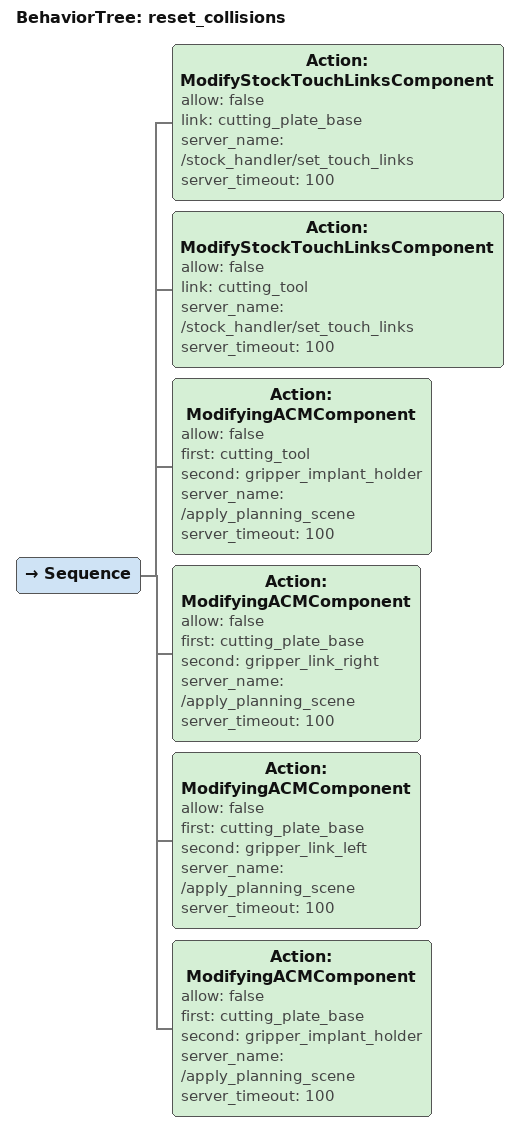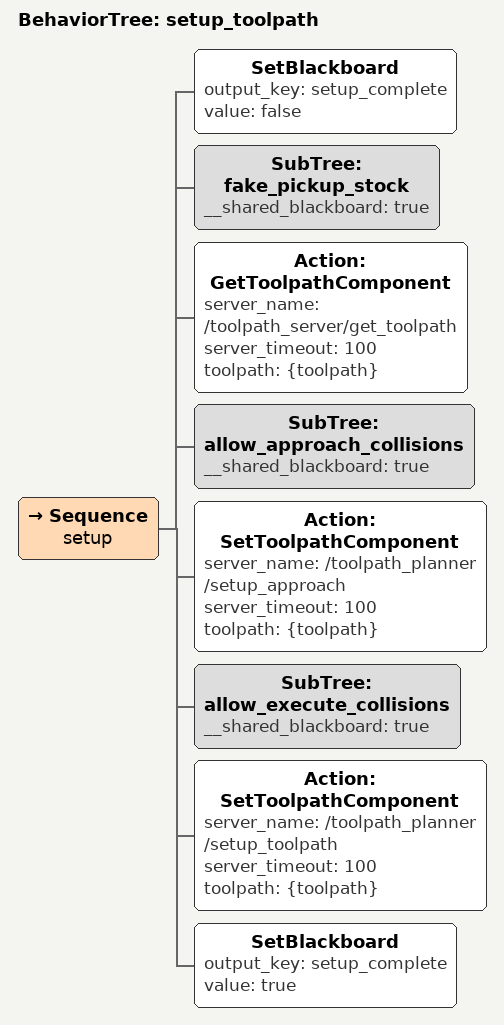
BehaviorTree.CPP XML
<BehaviorTree ID="reset_collisions">
    <Sequence>
        <Action ID="ModifyStockTouchLinksComponent" allow="false" link="cutting_plate_base" server_name="/stock_handler/set_touch_links" server_timeout="100"/>
        <Action ID="ModifyStockTouchLinksComponent" allow="false" link="cutting_tool" server_name="/stock_handler/set_touch_links" server_timeout="100"/>
        <Action ID="ModifyingACMComponent" allow="false" first="cutting_tool" second="gripper_implant_holder" server_name="/apply_planning_scene" server_timeout="100"/>
        <Action ID="ModifyingACMComponent" allow="false" first="cutting_plate_base" second="gripper_link_right" server_name="/apply_planning_scene" server_timeout="100"/>
        <Action ID="ModifyingACMComponent" allow="false" first="cutting_plate_base" second="gripper_link_left" server_name="/apply_planning_scene" server_timeout="100"/>
        <Action ID="ModifyingACMComponent" allow="false" first="cutting_plate_base" second="gripper_implant_holder" server_name="/apply_planning_scene" server_timeout="100"/>
    </Sequence>
</BehaviorTree>

<BehaviorTree ID="setup_toolpath">
    <Sequence name="setup">
        <SetBlackboard output_key="setup_complete" value="false"/>
        <SubTree ID="fake_pickup_stock" __shared_blackboard="true"/>
        <Action ID="GetToolpathComponent" server_name="/toolpath_server/get_toolpath" server_timeout="100" toolpath="{toolpath}"/>
        <SubTree ID="allow_approach_collisions" __shared_blackboard="true"/>
        <Action ID="SetToolpathComponent" server_name="/toolpath_planner/setup_approach" server_timeout="100" toolpath="{toolpath}"/>
        <SubTree ID="allow_execute_collisions" __shared_blackboard="true"/>
        <Action ID="SetToolpathComponent" server_name="/toolpath_planner/setup_toolpath" server_timeout="100" toolpath="{toolpath}"/>
        <SetBlackboard output_key="setup_complete" value="true"/>
    </Sequence>
</BehaviorTree>
